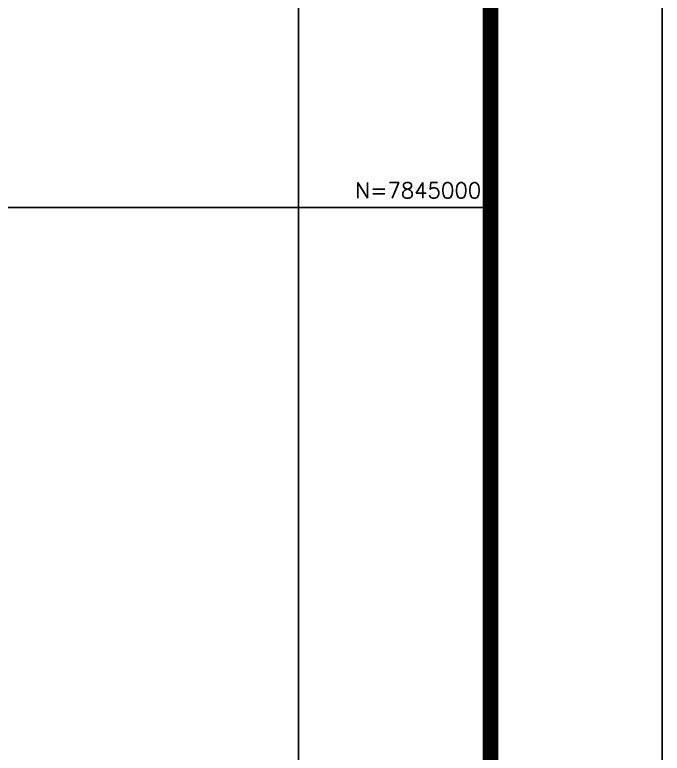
# Model space of a CAD drawing. Extents: x 736225 to 741536, y 7840815 to 7848326.
# Drawn here: x 740582 to 741536, y 7844196 to 7845284 of the extents above; entities that cross this region are included whole.
import ezdxf
from ezdxf.enums import TextEntityAlignment as Align

# ---------------------------------------------------------------- set-up
doc = ezdxf.new("R2010")
doc.units = 0
doc.header["$LTSCALE"] = 0.6
doc.linetypes.add('LIN0', pattern=[0])
doc.layers.add('MALHA', color=8, linetype='Continuous')
doc.layers.add('TG', color=7, linetype='LIN0')
doc.styles.add('AGROCAD', font='romans.shx')

# ---------------------------------------------------------------- blocks, each defined once
blk = doc.blocks.new('coordf')
at = {"layer": 'MALHA', "linetype": 'Continuous', "style": 'AGROCAD'}
blk.add_attdef('COORDF', text='', height=10, dxfattribs=at).set_placement((-6, 6), align=Align.RIGHT)

msp = doc.modelspace()

# ---------------------------------------------------------------- linework, layer by layer
at = {"layer": 'MALHA'}
for points in [[(741000, 7841582.2), (741000, 7848073.3)], [(739670.2, 7845000), (741282.6, 7845000)]]:
    msp.add_lwpolyline(points, dxfattribs=at)
at = {"layer": 'TG', "color": 174, "linetype": 'LIN0', "flags": 128}
msp.add_lwpolyline([(741535.5, 7840815.2), (741535.5, 7848326.2), (736224.7, 7848326.2), (736224.7, 7840815.2)], close=True, dxfattribs=at)
at = {"layer": 'TG', "color": 174, "linetype": 'LIN0', "const_width": 23, "flags": 128}
msp.add_lwpolyline([(741282.6, 7841068.1), (741282.6, 7848073.3), (736477.6, 7848073.3), (736477.6, 7841068.1)], close=True, dxfattribs=at)

# ---------------------------------------------------------------- block references
at = {"layer": 'MALHA'}
ref = msp.add_blockref('coordf', (741282.6, 7845000), dxfattribs=dict(at, xscale=2.3, yscale=2.3, zscale=2.3))
ref.add_attrib('COORDF', 'N=7845000', dxfattribs={"height": 23, "style": 'AGROCAD'}).set_placement((741268.8, 7845013.8), align=Align.RIGHT)

doc.saveas('drawing.dxf')
